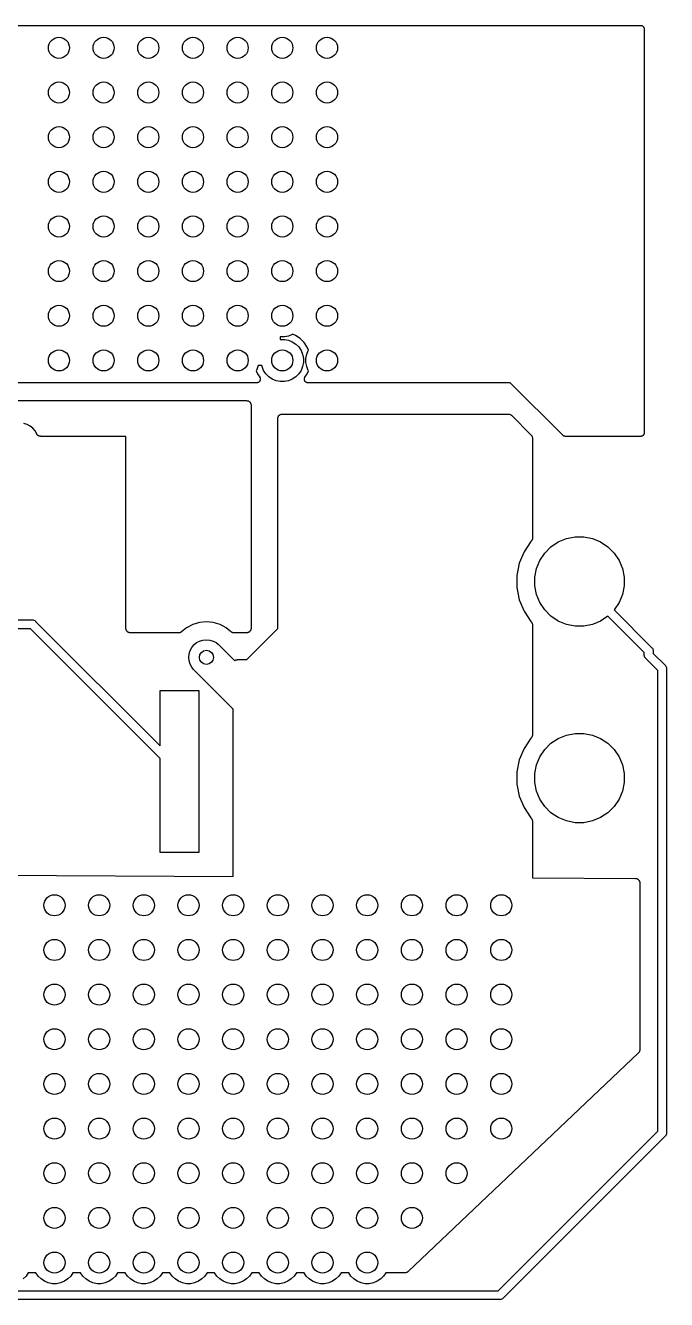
# Model space of a CAD drawing. Extents: x 3.02 to 5.79, y -2.33 to -0.9.
# Drawn here: x 3.968 to 4.685, y -2.326 to -0.9 of the extents above; entities that cross this region are included whole.
import ezdxf

# ---------------------------------------------------------------- set-up
doc = ezdxf.new("R2010")
doc.units = 0
doc.header["$MEASUREMENT"] = 0
doc.layers.add('BLACK', color=7, linetype='CONTINUOUS')

msp = doc.modelspace()

# ---------------------------------------------------------------- linework, layer by layer
at = {"layer": 'BLACK', "linetype": 'CONTINUOUS'}
for p, q in [((3.72394, -0.9), (4.65606, -0.9)), ((4.65606, -0.9), (4.65609, -0.9)), ((4.65609, -0.9), (4.65609, -0.9)), ((4.65609, -0.9), (4.65609, -0.9)), ((4.65609, -0.9), (4.65612, -0.9)), ((4.65612, -0.9), (4.65648, -0.90004)), ((4.65648, -0.90004), (4.65685, -0.90008)), ((4.65685, -0.90008), (4.65687, -0.90008)), ((4.65687, -0.90008), (4.65688, -0.90009)), ((4.65688, -0.90009), (4.65724, -0.9002)), ((4.65724, -0.9002), (4.65759, -0.90031)), ((4.65759, -0.90031), (4.6576, -0.90031)), ((4.6576, -0.90031), (4.65761, -0.90032)), ((4.65761, -0.90032), (4.65794, -0.9005)), ((4.65794, -0.9005), (4.65826, -0.90067)), ((4.65826, -0.90067), (4.65828, -0.90068)), ((4.65828, -0.90068), (4.65829, -0.90069)), ((4.65829, -0.90069), (4.65857, -0.90093)), ((4.65857, -0.90093), (4.65886, -0.90116)), ((4.65886, -0.90116), (4.65887, -0.90117)), ((4.65887, -0.90117), (4.65888, -0.90118)), ((4.65888, -0.90118), (4.65911, -0.90147)), ((4.65911, -0.90147), (4.65934, -0.90176)), ((4.65934, -0.90176), (4.65935, -0.90177)), ((4.65935, -0.90177), (4.65936, -0.90178)), ((4.65936, -0.90178), (4.65953, -0.90211)), ((4.65953, -0.90211), (4.6597, -0.90244)), ((4.6597, -0.90244), (4.65971, -0.90245)), ((4.65971, -0.90245), (4.65971, -0.90246)), ((4.65971, -0.90246), (4.65982, -0.90282)), ((4.65982, -0.90282), (4.65993, -0.90317)), ((4.65993, -0.90317), (4.65993, -0.90319)), ((4.65993, -0.90319), (4.65993, -0.9032)), ((4.65993, -0.9032), (4.65996, -0.90357)), ((4.65996, -0.90357), (4.66, -0.90394)), ((4.66, -0.90394), (4.66, -1.35606)), ((4.25267, -1.24862), (4.2526, -1.24861)), ((4.2526, -1.24861), (4.2526, -1.25139)), ((4.2526, -1.25139), (4.25267, -1.25138)), ((4.25733, -1.24862), (4.25267, -1.24862)), ((4.25267, -1.25138), (4.25733, -1.25138)), ((4.26189, -1.24771), (4.25733, -1.24862)), ((4.25733, -1.25138), (4.26189, -1.25229)), ((4.26619, -1.24593), (4.26189, -1.24771)), ((4.26189, -1.25229), (4.26619, -1.25407)), ((4.26655, -1.24569), (4.26619, -1.24593)), ((4.26619, -1.25407), (4.27006, -1.25665)), ((4.26992, -1.24709), (4.26655, -1.24569)), ((4.27508, -1.25054), (4.26992, -1.24709)), ((4.27946, -1.25492), (4.27508, -1.25054)), ((4.28291, -1.26008), (4.27946, -1.25492)), ((4.27006, -1.25665), (4.27335, -1.25994)), ((4.27335, -1.25994), (4.27593, -1.26381)), ((4.27593, -1.26381), (4.27771, -1.26811)), ((4.27771, -1.26811), (4.27862, -1.27267)), ((4.28138, -1.27267), (4.28229, -1.26811)), ((4.28229, -1.26811), (4.28407, -1.26381)), ((4.28431, -1.26345), (4.28291, -1.26008)), ((4.28407, -1.26381), (4.28431, -1.26345)), ((4.22771, -1.28189), (4.22593, -1.28619)), ((4.22799, -1.28051), (4.22771, -1.28189)), ((4.23201, -1.28051), (4.22799, -1.28051)), ((4.23229, -1.28189), (4.23201, -1.28051)), ((4.23407, -1.28619), (4.23229, -1.28189)), ((4.27771, -1.28189), (4.27593, -1.28619)), ((4.27862, -1.27733), (4.27771, -1.28189)), ((4.27862, -1.27267), (4.27862, -1.27733)), ((4.28138, -1.27733), (4.28138, -1.27267)), ((4.28229, -1.28189), (4.28138, -1.27733)), ((4.28407, -1.28619), (4.28229, -1.28189)), ((4.22593, -1.28619), (4.22569, -1.28655)), ((4.22569, -1.28655), (4.22709, -1.28992)), ((4.22709, -1.28992), (4.22973, -1.29388)), ((4.2299, -1.29793), (4.22972, -1.29826)), ((4.22973, -1.29388), (4.22975, -1.29391)), ((4.22975, -1.29391), (4.22975, -1.29391)), ((4.22975, -1.29391), (4.22975, -1.29391)), ((4.22975, -1.29391), (4.22976, -1.29392)), ((4.22976, -1.29392), (4.22994, -1.29426)), ((4.23008, -1.2976), (4.2299, -1.29793)), ((4.22994, -1.29426), (4.23011, -1.29459)), ((4.23009, -1.29759), (4.23008, -1.2976)), ((4.23008, -1.2976), (4.23008, -1.2976)), ((4.2302, -1.29722), (4.23009, -1.29759)), ((4.23011, -1.29459), (4.23011, -1.2946)), ((4.23011, -1.2946), (4.23012, -1.2946)), ((4.23012, -1.2946), (4.23022, -1.29497)), ((4.23031, -1.29687), (4.2302, -1.29722)), ((4.23022, -1.29497), (4.23033, -1.29533)), ((4.23032, -1.29685), (4.23031, -1.29686)), ((4.23031, -1.29686), (4.23031, -1.29687)), ((4.23036, -1.29647), (4.23032, -1.29685)), ((4.23033, -1.29533), (4.23033, -1.29533)), ((4.23033, -1.29533), (4.23033, -1.29534)), ((4.23033, -1.29534), (4.23036, -1.29571)), ((4.23036, -1.29571), (4.2304, -1.29609)), ((4.2304, -1.29611), (4.23036, -1.29647)), ((4.2304, -1.29609), (4.23039, -1.2961)), ((4.23039, -1.2961), (4.2304, -1.29611)), ((4.23665, -1.29006), (4.23407, -1.28619)), ((4.23994, -1.29335), (4.23665, -1.29006)), ((4.24381, -1.29593), (4.23994, -1.29335)), ((4.24811, -1.29771), (4.24381, -1.29593)), ((4.25267, -1.29862), (4.24811, -1.29771)), ((4.26189, -1.29771), (4.25733, -1.29862)), ((4.26619, -1.29593), (4.26189, -1.29771)), ((4.27006, -1.29335), (4.26619, -1.29593)), ((4.27335, -1.29006), (4.27006, -1.29335)), ((4.27593, -1.28619), (4.27335, -1.29006)), ((4.2796, -1.29604), (4.27964, -1.29566)), ((4.2796, -1.29605), (4.27961, -1.29604)), ((4.27961, -1.29604), (4.2796, -1.29604)), ((4.27964, -1.29642), (4.2796, -1.29605)), ((4.27964, -1.29566), (4.27968, -1.29529)), ((4.27967, -1.2968), (4.27964, -1.29642)), ((4.27968, -1.29681), (4.27967, -1.2968)), ((4.27968, -1.29527), (4.2798, -1.29491)), ((4.27968, -1.29528), (4.27968, -1.29527)), ((4.27968, -1.29529), (4.27968, -1.29528)), ((4.27968, -1.29682), (4.27968, -1.29681)), ((4.27978, -1.29717), (4.27968, -1.29682)), ((4.27989, -1.29754), (4.27978, -1.29717)), ((4.2798, -1.29491), (4.27991, -1.29455)), ((4.27989, -1.29755), (4.27989, -1.29754)), ((4.2799, -1.29755), (4.27989, -1.29755)), ((4.28007, -1.29789), (4.2799, -1.29755)), ((4.27991, -1.29454), (4.28009, -1.2942)), ((4.27991, -1.29455), (4.27991, -1.29454)), ((4.27991, -1.29455), (4.27991, -1.29455)), ((4.28025, -1.29822), (4.28007, -1.29789)), ((4.28009, -1.2942), (4.28027, -1.29388)), ((4.28027, -1.29388), (4.28291, -1.28992)), ((4.28291, -1.28992), (4.28431, -1.28655)), ((4.28431, -1.28655), (4.28407, -1.28619)), ((4.22646, -1.3), (3.72394, -1.3)), ((4.22684, -1.29996), (4.22646, -1.3)), ((4.22721, -1.29993), (4.22684, -1.29996)), ((4.22722, -1.29993), (4.22721, -1.29993)), ((4.22721, -1.29993), (4.22721, -1.29993)), ((4.22759, -1.29981), (4.22722, -1.29993)), ((4.22794, -1.29971), (4.22759, -1.29981)), ((4.22795, -1.29971), (4.22794, -1.29971)), ((4.22796, -1.2997), (4.22795, -1.29971)), ((4.22829, -1.29953), (4.22796, -1.2997)), ((4.22862, -1.29935), (4.22829, -1.29953)), ((4.22863, -1.29935), (4.22862, -1.29935)), ((4.22864, -1.29934), (4.22863, -1.29935)), ((4.22893, -1.29911), (4.22864, -1.29934)), ((4.22922, -1.29887), (4.22893, -1.29911)), ((4.22923, -1.29886), (4.22922, -1.29887)), ((4.22947, -1.29857), (4.22923, -1.29886)), ((4.22923, -1.29886), (4.22923, -1.29886)), ((4.22971, -1.29828), (4.22947, -1.29857)), ((4.22972, -1.29827), (4.22971, -1.29828)), ((4.22972, -1.29826), (4.22972, -1.29827)), ((4.25733, -1.29862), (4.25267, -1.29862)), ((4.28025, -1.29823), (4.28025, -1.29822)), ((4.28026, -1.29823), (4.28025, -1.29823)), ((4.2805, -1.29853), (4.28026, -1.29823)), ((4.28073, -1.29882), (4.2805, -1.29853)), ((4.28074, -1.29883), (4.28073, -1.29882)), ((4.28073, -1.29882), (4.28073, -1.29882)), ((4.28104, -1.29908), (4.28074, -1.29883)), ((4.28132, -1.29931), (4.28104, -1.29908)), ((4.28132, -1.29932), (4.28132, -1.29931)), ((4.28133, -1.29932), (4.28132, -1.29932)), ((4.28167, -1.2995), (4.28133, -1.29932)), ((4.28199, -1.29968), (4.28167, -1.2995)), ((4.282, -1.29968), (4.28199, -1.29968)), ((4.28201, -1.29969), (4.282, -1.29968)), ((4.28236, -1.2998), (4.28201, -1.29969)), ((4.28272, -1.29991), (4.28236, -1.2998)), ((4.28273, -1.29991), (4.28272, -1.29991)), ((4.28274, -1.29992), (4.28273, -1.29991)), ((4.28311, -1.29996), (4.28274, -1.29992)), ((4.28349, -1.3), (4.28311, -1.29996)), ((4.2835, -1.3), (4.28349, -1.3)), ((4.28354, -1.3), (4.2835, -1.3)), ((4.2835, -1.3), (4.2835, -1.3)), ((4.2835, -1.3), (4.2835, -1.3)), ((4.50981, -1.3), (4.28354, -1.3)), ((4.50999, -1.30002), (4.50981, -1.3)), ((4.51014, -1.30014), (4.50999, -1.30002)), ((4.56885, -1.35885), (4.51014, -1.30014)), ((3.70025, -1.32), (4.215, -1.32)), ((4.215, -1.32), (4.21503, -1.32)), ((4.21503, -1.32), (4.21503, -1.32)), ((4.21503, -1.32), (4.21504, -1.32)), ((4.21504, -1.32), (4.21507, -1.32)), ((4.21507, -1.32), (4.21554, -1.32005)), ((4.21554, -1.32005), (4.21601, -1.3201)), ((4.21601, -1.3201), (4.21602, -1.32011)), ((4.21602, -1.32011), (4.21604, -1.32011)), ((4.21604, -1.32011), (4.21649, -1.32025)), ((4.21649, -1.32025), (4.21694, -1.32039)), ((4.21694, -1.32039), (4.21695, -1.3204)), ((4.21695, -1.3204), (4.21697, -1.3204)), ((4.21697, -1.3204), (4.21738, -1.32063)), ((4.21738, -1.32063), (4.2178, -1.32085)), ((4.2178, -1.32085), (4.21781, -1.32087)), ((4.21781, -1.32087), (4.21782, -1.32087)), ((4.21782, -1.32087), (4.21818, -1.32118)), ((4.21818, -1.32118), (4.21855, -1.32148)), ((4.21855, -1.32148), (4.21856, -1.32149)), ((4.21856, -1.32149), (4.21857, -1.3215)), ((4.21857, -1.3215), (4.21887, -1.32187)), ((4.21887, -1.32187), (4.21916, -1.32223)), ((4.21916, -1.32223), (4.21917, -1.32225)), ((4.21917, -1.32225), (4.21918, -1.32226)), ((4.21918, -1.32226), (4.2194, -1.32268)), ((4.2194, -1.32268), (4.21962, -1.32309)), ((4.21962, -1.32309), (4.21963, -1.32311)), ((4.21963, -1.32311), (4.21964, -1.32313)), ((4.21964, -1.32313), (4.21977, -1.32357)), ((4.21977, -1.32357), (4.2199, -1.32403)), ((4.2199, -1.32403), (4.21991, -1.32405)), ((4.21991, -1.32405), (4.21991, -1.32406)), ((4.21991, -1.32406), (4.21995, -1.32453)), ((4.21995, -1.32453), (4.22, -1.325)), ((4.22, -1.325), (4.22, -1.575)), ((4.25, -1.33993), (4.25005, -1.33946)), ((4.25, -1.33996), (4.25, -1.33993)), ((4.25, -1.33997), (4.25, -1.33996)), ((4.25, -1.34), (4.25, -1.33997)), ((4.25, -1.33997), (4.25, -1.33997)), ((4.25, -1.57475), (4.25, -1.34)), ((4.25005, -1.33946), (4.2501, -1.33899)), ((4.2501, -1.33899), (4.25011, -1.33898)), ((4.25011, -1.33896), (4.25025, -1.33851)), ((4.25011, -1.33898), (4.25011, -1.33896)), ((4.25025, -1.33851), (4.25039, -1.33806)), ((4.25039, -1.33806), (4.2504, -1.33805)), ((4.2504, -1.33803), (4.25063, -1.33762)), ((4.2504, -1.33805), (4.2504, -1.33803)), ((4.25063, -1.33762), (4.25085, -1.3372)), ((4.25085, -1.3372), (4.25087, -1.33719)), ((4.25087, -1.33718), (4.25118, -1.33682)), ((4.25087, -1.33719), (4.25087, -1.33718)), ((4.25118, -1.33682), (4.25148, -1.33645)), ((4.25148, -1.33645), (4.25149, -1.33644)), ((4.25149, -1.33644), (4.2515, -1.33643)), ((4.2515, -1.33643), (4.25187, -1.33613)), ((4.25187, -1.33613), (4.25223, -1.33584)), ((4.25223, -1.33584), (4.25225, -1.33583)), ((4.25225, -1.33583), (4.25226, -1.33582)), ((4.25226, -1.33582), (4.25268, -1.3356)), ((4.25268, -1.3356), (4.25309, -1.33538)), ((4.25309, -1.33538), (4.25311, -1.33537)), ((4.25311, -1.33537), (4.25313, -1.33536)), ((4.25313, -1.33536), (4.25358, -1.33523)), ((4.25358, -1.33523), (4.25403, -1.3351)), ((4.25403, -1.3351), (4.25405, -1.33509)), ((4.25405, -1.33509), (4.25406, -1.33509)), ((4.25406, -1.33509), (4.25453, -1.33505)), ((4.25453, -1.33505), (4.255, -1.335)), ((4.255, -1.335), (4.50793, -1.335)), ((4.50793, -1.335), (4.50795, -1.335)), ((4.50795, -1.335), (4.50795, -1.335)), ((4.50795, -1.335), (4.50795, -1.335)), ((4.50795, -1.335), (4.508, -1.335)), ((4.508, -1.335), (4.50846, -1.33505)), ((4.50846, -1.33505), (4.50892, -1.3351)), ((4.50892, -1.3351), (4.50894, -1.33511)), ((4.50894, -1.33511), (4.50897, -1.33511)), ((4.50897, -1.33511), (4.50941, -1.33525)), ((4.50941, -1.33525), (4.50985, -1.33538)), ((4.50985, -1.33538), (4.50987, -1.3354)), ((4.50987, -1.3354), (4.5099, -1.3354)), ((4.5099, -1.3354), (4.5103, -1.33563)), ((4.5103, -1.33563), (4.51071, -1.33585)), ((4.51071, -1.33585), (4.51073, -1.33586)), ((4.51073, -1.33586), (4.51075, -1.33587)), ((4.51075, -1.33587), (4.51111, -1.33617)), ((4.51111, -1.33617), (4.51146, -1.33646)), ((4.51146, -1.33646), (4.53354, -1.35854)), ((3.96934, -1.34659), (3.96557, -1.34545)), ((3.97282, -1.34845), (3.96934, -1.34659)), ((3.97586, -1.35095), (3.97282, -1.34845)), ((3.97836, -1.35399), (3.97586, -1.35095)), ((3.98016, -1.35736), (3.97836, -1.35399)), ((3.98028, -1.35754), (3.98016, -1.35736)), ((3.98039, -1.35774), (3.98028, -1.35754)), ((3.98056, -1.35795), (3.98039, -1.35774)), ((3.9807, -1.35817), (3.98056, -1.35795)), ((3.98086, -1.35833), (3.9807, -1.35817)), ((3.981, -1.3585), (3.98086, -1.35833)), ((3.9812, -1.35867), (3.981, -1.3585)), ((3.98139, -1.35886), (3.9812, -1.35867)), ((3.98158, -1.35898), (3.98139, -1.35886)), ((3.98175, -1.35913), (3.98158, -1.35898)), ((3.98198, -1.35925), (3.98175, -1.35913)), ((3.9822, -1.3594), (3.98198, -1.35925)), ((3.98241, -1.35949), (3.9822, -1.3594)), ((3.9826, -1.3596), (3.98241, -1.35949)), ((3.98286, -1.35968), (3.9826, -1.3596)), ((3.9831, -1.35978), (3.98286, -1.35968)), ((3.98332, -1.35982), (3.9831, -1.35978)), ((3.98353, -1.35989), (3.98332, -1.35982)), ((3.9838, -1.35992), (3.98353, -1.35989)), ((3.98406, -1.35997), (3.9838, -1.35992)), ((3.98428, -1.35997), (3.98406, -1.35997)), ((3.9845, -1.36), (3.98428, -1.35997)), ((3.98457, -1.36), (3.9845, -1.36)), ((4.07975, -1.36), (3.98457, -1.36)), ((4.07998, -1.36002), (4.07975, -1.36)), ((4.08, -1.36025), (4.07998, -1.36002)), ((4.08, -1.575), (4.08, -1.36025)), ((4.53354, -1.35854), (4.53355, -1.35855)), ((4.53355, -1.35855), (4.53355, -1.35855)), ((4.53355, -1.35855), (4.53355, -1.35855)), ((4.53355, -1.35855), (4.53358, -1.35859)), ((4.53358, -1.35859), (4.53387, -1.35895)), ((4.53387, -1.35895), (4.53416, -1.3593)), ((4.53416, -1.3593), (4.53418, -1.35933)), ((4.53418, -1.35933), (4.53419, -1.35935)), ((4.53419, -1.35935), (4.53441, -1.35976)), ((4.53441, -1.35976), (4.53462, -1.36017)), ((4.53462, -1.36017), (4.53463, -1.36019)), ((4.53463, -1.36019), (4.53464, -1.36021)), ((4.53464, -1.36021), (4.53477, -1.36066)), ((4.53477, -1.36066), (4.5349, -1.3611)), ((4.5349, -1.3611), (4.53491, -1.36113)), ((4.53491, -1.36113), (4.53491, -1.36115)), ((4.53491, -1.36115), (4.53496, -1.36161)), ((4.53496, -1.36161), (4.535, -1.36207)), ((4.535, -1.36207), (4.535, -1.47393)), ((4.56913, -1.35908), (4.56885, -1.35885)), ((4.56941, -1.35931), (4.56913, -1.35908)), ((4.56942, -1.35932), (4.56941, -1.35931)), ((4.56944, -1.35933), (4.56942, -1.35932)), ((4.56976, -1.35951), (4.56944, -1.35933)), ((4.57008, -1.35968), (4.56976, -1.35951)), ((4.5701, -1.35969), (4.57008, -1.35968)), ((4.57012, -1.3597), (4.5701, -1.35969)), ((4.57047, -1.3598), (4.57012, -1.3597)), ((4.57081, -1.35991), (4.57047, -1.3598)), ((4.57083, -1.35992), (4.57081, -1.35991)), ((4.57085, -1.35992), (4.57083, -1.35992)), ((4.57121, -1.35996), (4.57085, -1.35992)), ((4.57158, -1.36), (4.57121, -1.35996)), ((4.57162, -1.36), (4.57158, -1.36)), ((4.57163, -1.36), (4.57162, -1.36)), ((4.57162, -1.36), (4.57162, -1.36)), ((4.57162, -1.36), (4.57162, -1.36)), ((4.65606, -1.36), (4.57163, -1.36)), ((4.65643, -1.35996), (4.65606, -1.36)), ((4.6568, -1.35993), (4.65643, -1.35996)), ((4.65681, -1.35993), (4.6568, -1.35993)), ((4.65683, -1.35993), (4.65681, -1.35993)), ((4.65718, -1.35982), (4.65683, -1.35993)), ((4.65754, -1.35971), (4.65718, -1.35982)), ((4.65755, -1.35971), (4.65754, -1.35971)), ((4.65756, -1.3597), (4.65755, -1.35971)), ((4.65789, -1.35953), (4.65756, -1.3597)), ((4.65822, -1.35936), (4.65789, -1.35953)), ((4.65823, -1.35935), (4.65822, -1.35936)), ((4.65824, -1.35934), (4.65823, -1.35935)), ((4.65853, -1.35911), (4.65824, -1.35934)), ((4.65882, -1.35888), (4.65853, -1.35911)), ((4.65883, -1.35887), (4.65882, -1.35888)), ((4.65884, -1.35886), (4.65883, -1.35887)), ((4.65907, -1.35857), (4.65884, -1.35886)), ((4.65931, -1.35829), (4.65907, -1.35857)), ((4.65932, -1.35828), (4.65931, -1.35829)), ((4.65933, -1.35826), (4.65932, -1.35828)), ((4.6595, -1.35794), (4.65933, -1.35826)), ((4.65968, -1.35761), (4.6595, -1.35794)), ((4.65969, -1.3576), (4.65968, -1.35761)), ((4.6598, -1.35723), (4.65969, -1.35759)), ((4.65969, -1.35759), (4.65969, -1.3576)), ((4.65991, -1.35688), (4.6598, -1.35723)), ((4.65992, -1.35687), (4.65991, -1.35688)), ((4.65996, -1.35648), (4.65992, -1.35685)), ((4.65992, -1.35685), (4.65992, -1.35687)), ((4.66, -1.35612), (4.65996, -1.35648)), ((4.66, -1.35606), (4.66, -1.35609)), ((4.66, -1.35609), (4.66, -1.35609)), ((4.66, -1.35609), (4.66, -1.35609)), ((4.66, -1.35609), (4.66, -1.35612)), ((4.53313, -1.47788), (4.52547, -1.48934)), ((4.53354, -1.47747), (4.53313, -1.47788)), ((4.53383, -1.47711), (4.53354, -1.47747)), ((4.53413, -1.47676), (4.53383, -1.47711)), ((4.53414, -1.47674), (4.53413, -1.47676)), ((4.53415, -1.47672), (4.53414, -1.47674)), ((4.53437, -1.47631), (4.53415, -1.47672)), ((4.5346, -1.4759), (4.53437, -1.47631)), ((4.53462, -1.47586), (4.5346, -1.47588)), ((4.5346, -1.47588), (4.5346, -1.4759)), ((4.53475, -1.47542), (4.53462, -1.47586)), ((4.53489, -1.47497), (4.53475, -1.47542)), ((4.5349, -1.47492), (4.53489, -1.47495)), ((4.53489, -1.47495), (4.53489, -1.47497)), ((4.53495, -1.47446), (4.5349, -1.47492)), ((4.535, -1.474), (4.53495, -1.47446)), ((4.535, -1.47393), (4.535, -1.47395)), ((4.535, -1.47395), (4.535, -1.47395)), ((4.535, -1.47395), (4.535, -1.47395)), ((4.535, -1.47395), (4.535, -1.474)), ((4.55563, -1.48366), (4.56382, -1.47819)), ((4.56382, -1.47819), (4.57292, -1.47442)), ((4.57292, -1.47442), (4.58258, -1.4725)), ((4.58258, -1.4725), (4.59242, -1.4725)), ((4.59242, -1.4725), (4.60208, -1.47442)), ((4.60208, -1.47442), (4.61118, -1.47819)), ((4.61118, -1.47819), (4.61937, -1.48366)), ((4.52547, -1.48934), (4.52019, -1.50208)), ((4.54319, -1.49882), (4.54866, -1.49063)), ((4.54866, -1.49063), (4.55563, -1.48366)), ((4.61937, -1.48366), (4.62634, -1.49063)), ((4.62634, -1.49063), (4.63181, -1.49882)), ((4.52019, -1.50208), (4.5175, -1.51561)), ((4.5375, -1.51758), (4.53942, -1.50792)), ((4.53942, -1.50792), (4.54319, -1.49882)), ((4.63181, -1.49882), (4.63558, -1.50792)), ((4.63558, -1.50792), (4.6375, -1.51758)), ((4.5175, -1.51561), (4.5175, -1.52939)), ((4.5375, -1.52742), (4.5375, -1.51758)), ((4.6375, -1.51758), (4.6375, -1.52742)), ((4.5175, -1.52939), (4.52019, -1.54292)), ((4.53942, -1.53708), (4.5375, -1.52742)), ((4.54319, -1.54618), (4.53942, -1.53708)), ((4.63558, -1.53708), (4.63181, -1.54618)), ((4.6375, -1.52742), (4.63558, -1.53708)), ((4.52019, -1.54292), (4.52547, -1.55566)), ((4.54866, -1.55437), (4.54319, -1.54618)), ((4.55563, -1.56134), (4.54866, -1.55437)), ((4.63181, -1.54618), (4.62634, -1.55437)), ((4.62634, -1.55437), (4.62634, -1.55438)), ((4.62634, -1.55438), (4.66831, -1.59635)), ((3.79646, -1.56551), (3.97496, -1.56551)), ((3.97496, -1.56551), (3.9752, -1.56549)), ((3.9752, -1.56549), (3.97544, -1.56551)), ((3.97544, -1.56551), (3.97544, -1.56551)), ((3.97544, -1.56551), (3.97616, -1.56558)), ((3.97616, -1.56558), (3.97709, -1.56586)), ((3.97709, -1.56586), (3.97794, -1.56632)), ((3.97794, -1.56632), (3.97869, -1.56694)), ((3.97869, -1.56694), (3.97885, -1.56712)), ((3.97885, -1.56712), (4.11835, -1.70662)), ((4.16222, -1.56829), (4.15474, -1.57056)), ((4.17, -1.56752), (4.16222, -1.56829)), ((4.17778, -1.56829), (4.17, -1.56752)), ((4.18526, -1.57056), (4.17778, -1.56829)), ((4.52547, -1.55566), (4.53313, -1.56712)), ((4.53313, -1.56712), (4.53354, -1.56753)), ((4.53354, -1.56753), (4.53355, -1.56754)), ((4.53355, -1.56754), (4.53355, -1.56754)), ((4.53355, -1.56754), (4.53355, -1.56754)), ((4.53355, -1.56754), (4.53358, -1.56758)), ((4.53358, -1.56758), (4.53387, -1.56794)), ((4.53387, -1.56794), (4.53416, -1.5683)), ((4.53416, -1.5683), (4.53418, -1.56832)), ((4.53418, -1.56832), (4.53419, -1.56834)), ((4.53419, -1.56834), (4.53441, -1.56875)), ((4.53441, -1.56875), (4.53462, -1.56916)), ((4.56382, -1.56681), (4.55563, -1.56134)), ((4.57292, -1.57058), (4.56382, -1.56681)), ((4.61118, -1.56681), (4.60208, -1.57058)), ((4.61937, -1.56134), (4.61118, -1.56681)), ((4.61938, -1.56134), (4.61937, -1.56134)), ((4.66008, -1.60204), (4.61938, -1.56134)), ((3.97316, -1.57535), (3.79646, -1.57535)), ((4.11835, -1.72054), (3.97316, -1.57535)), ((4.08005, -1.57547), (4.08, -1.575)), ((4.08009, -1.57594), (4.08005, -1.57547)), ((4.08009, -1.57595), (4.08009, -1.57594)), ((4.0801, -1.57597), (4.08009, -1.57595)), ((4.08023, -1.57642), (4.0801, -1.57597)), ((4.08036, -1.57687), (4.08023, -1.57642)), ((4.08037, -1.57689), (4.08036, -1.57687)), ((4.08038, -1.57691), (4.08037, -1.57689)), ((4.0806, -1.57732), (4.08038, -1.57691)), ((4.08082, -1.57774), (4.0806, -1.57732)), ((4.08083, -1.57775), (4.08082, -1.57774)), ((4.08084, -1.57777), (4.08083, -1.57775)), ((4.08113, -1.57813), (4.08084, -1.57777)), ((4.08143, -1.5785), (4.08113, -1.57813)), ((4.08144, -1.57851), (4.08143, -1.5785)), ((4.08145, -1.57852), (4.08144, -1.57851)), ((4.08182, -1.57882), (4.08145, -1.57852)), ((4.08218, -1.57913), (4.08182, -1.57882)), ((4.08219, -1.57913), (4.08218, -1.57913)), ((4.0822, -1.57915), (4.08219, -1.57913)), ((4.08262, -1.57937), (4.0822, -1.57915)), ((4.08303, -1.5796), (4.08262, -1.57937)), ((4.08305, -1.5796), (4.08303, -1.5796)), ((4.08306, -1.57961), (4.08305, -1.5796)), ((4.08351, -1.57975), (4.08306, -1.57961)), ((4.08396, -1.57989), (4.08351, -1.57975)), ((4.08398, -1.57989), (4.08396, -1.57989)), ((4.08399, -1.5799), (4.08398, -1.57989)), ((4.08446, -1.57995), (4.08399, -1.5799)), ((4.08493, -1.58), (4.08446, -1.57995)), ((4.08496, -1.58), (4.08493, -1.58)), ((4.08497, -1.58), (4.08496, -1.58)), ((4.085, -1.58), (4.08497, -1.58)), ((4.08497, -1.58), (4.08497, -1.58)), ((4.13904, -1.58), (4.085, -1.58)), ((4.13926, -1.57998), (4.13904, -1.58)), ((4.13948, -1.57998), (4.13926, -1.57998)), ((4.13974, -1.57993), (4.13948, -1.57998)), ((4.14002, -1.5799), (4.13974, -1.57993)), ((4.14022, -1.57984), (4.14002, -1.5799)), ((4.14044, -1.5798), (4.14022, -1.57984)), ((4.14069, -1.5797), (4.14044, -1.5798)), ((4.14095, -1.57962), (4.14069, -1.5797)), ((4.14114, -1.57952), (4.14095, -1.57962)), ((4.14134, -1.57944), (4.14114, -1.57952)), ((4.14157, -1.57929), (4.14134, -1.57944)), ((4.14181, -1.57916), (4.14157, -1.57929)), ((4.14198, -1.57903), (4.14181, -1.57916)), ((4.14216, -1.57891), (4.14198, -1.57903)), ((4.14222, -1.57887), (4.14216, -1.57891)), ((4.14785, -1.57425), (4.14222, -1.57887)), ((4.15474, -1.57056), (4.14785, -1.57425)), ((4.19215, -1.57425), (4.18526, -1.57056)), ((4.19668, -1.57796), (4.19215, -1.57425)), ((4.19726, -1.57854), (4.19668, -1.57796)), ((4.19761, -1.57883), (4.19726, -1.57854)), ((4.19797, -1.57913), (4.19761, -1.57883)), ((4.19799, -1.57914), (4.19797, -1.57913)), ((4.19801, -1.57915), (4.19799, -1.57914)), ((4.19842, -1.57937), (4.19801, -1.57915)), ((4.19882, -1.5796), (4.19842, -1.57937)), ((4.19885, -1.5796), (4.19882, -1.5796)), ((4.19887, -1.57962), (4.19885, -1.5796)), ((4.19931, -1.57975), (4.19887, -1.57962)), ((4.19975, -1.57989), (4.19931, -1.57975)), ((4.19978, -1.57989), (4.19975, -1.57989)), ((4.1998, -1.5799), (4.19978, -1.57989)), ((4.20026, -1.57995), (4.1998, -1.5799)), ((4.20072, -1.58), (4.20026, -1.57995)), ((4.20077, -1.58), (4.20072, -1.58)), ((4.20078, -1.58), (4.20077, -1.58)), ((4.20079, -1.58), (4.20078, -1.58)), ((4.20078, -1.58), (4.20078, -1.58)), ((4.215, -1.58), (4.20079, -1.58)), ((4.21547, -1.57995), (4.215, -1.58)), ((4.21517, -1.60983), (4.24983, -1.57517)), ((4.21594, -1.57991), (4.21547, -1.57995)), ((4.21595, -1.57991), (4.21594, -1.57991)), ((4.21597, -1.5799), (4.21595, -1.57991)), ((4.21642, -1.57977), (4.21597, -1.5799)), ((4.21687, -1.57964), (4.21642, -1.57977)), ((4.21689, -1.57963), (4.21687, -1.57964)), ((4.21691, -1.57962), (4.21689, -1.57963)), ((4.21732, -1.5794), (4.21691, -1.57962)), ((4.21774, -1.57918), (4.21732, -1.5794)), ((4.21775, -1.57917), (4.21774, -1.57918)), ((4.21777, -1.57916), (4.21775, -1.57917)), ((4.21813, -1.57887), (4.21777, -1.57916)), ((4.2185, -1.57857), (4.21813, -1.57887)), ((4.21851, -1.57856), (4.2185, -1.57857)), ((4.21852, -1.57855), (4.21851, -1.57856)), ((4.21882, -1.57818), (4.21852, -1.57855)), ((4.21913, -1.57782), (4.21882, -1.57818)), ((4.21915, -1.5778), (4.21913, -1.57781)), ((4.21913, -1.57781), (4.21913, -1.57782)), ((4.21937, -1.57738), (4.21915, -1.5778)), ((4.2196, -1.57697), (4.21937, -1.57738)), ((4.21961, -1.57694), (4.2196, -1.57695)), ((4.2196, -1.57695), (4.2196, -1.57697)), ((4.21975, -1.57649), (4.21961, -1.57694)), ((4.21989, -1.57604), (4.21975, -1.57649)), ((4.2199, -1.57601), (4.21989, -1.57602)), ((4.21989, -1.57602), (4.21989, -1.57604)), ((4.21995, -1.57554), (4.2199, -1.57601)), ((4.22, -1.57507), (4.21995, -1.57554)), ((4.22, -1.575), (4.22, -1.57503)), ((4.22, -1.57503), (4.22, -1.57503)), ((4.22, -1.57503), (4.22, -1.57504)), ((4.22, -1.57504), (4.22, -1.57507)), ((4.24983, -1.57517), (4.24998, -1.57499)), ((4.24998, -1.57499), (4.25, -1.57475)), ((4.53462, -1.56916), (4.53463, -1.56919)), ((4.53463, -1.56919), (4.53464, -1.56921)), ((4.53464, -1.56921), (4.53477, -1.56965)), ((4.53477, -1.56965), (4.5349, -1.57009)), ((4.5349, -1.57009), (4.53491, -1.57012)), ((4.53491, -1.57012), (4.53491, -1.57015)), ((4.53491, -1.57015), (4.53496, -1.57061)), ((4.53496, -1.57061), (4.535, -1.57107)), ((4.535, -1.57107), (4.535, -1.69393)), ((4.58258, -1.5725), (4.57292, -1.57058)), ((4.59242, -1.5725), (4.58258, -1.5725)), ((4.60208, -1.57058), (4.59242, -1.5725)), ((4.15173, -1.59983), (4.15355, -1.59641)), ((4.15355, -1.59641), (4.15601, -1.59341)), ((4.15601, -1.59341), (4.15901, -1.59095)), ((4.15901, -1.59095), (4.16243, -1.58913)), ((4.16243, -1.58913), (4.16614, -1.588)), ((4.16614, -1.588), (4.17, -1.58762)), ((4.17, -1.58762), (4.17386, -1.588)), ((4.17386, -1.588), (4.17757, -1.58913)), ((4.17757, -1.58913), (4.18099, -1.59095)), ((4.18099, -1.59095), (4.18324, -1.5928)), ((4.18324, -1.5928), (4.2017, -1.61127)), ((4.66831, -1.59635), (4.6685, -1.5965)), ((4.6685, -1.5965), (4.66865, -1.59669)), ((4.66865, -1.59669), (4.66865, -1.59669)), ((4.66865, -1.59669), (4.66889, -1.59699)), ((4.66889, -1.59699), (4.66911, -1.59725)), ((4.66911, -1.59725), (4.66957, -1.59811)), ((4.15022, -1.6074), (4.1506, -1.60354)), ((4.1506, -1.61126), (4.15022, -1.6074)), ((4.1506, -1.60354), (4.15173, -1.59983)), ((4.15173, -1.61497), (4.1506, -1.61126)), ((4.2017, -1.61127), (4.20187, -1.61113)), ((4.20187, -1.61113), (4.20223, -1.61084)), ((4.20223, -1.61084), (4.20225, -1.61083)), ((4.20225, -1.61083), (4.20226, -1.61082)), ((4.20226, -1.61082), (4.20268, -1.6106)), ((4.20268, -1.6106), (4.20309, -1.61038)), ((4.20309, -1.61038), (4.20311, -1.61037)), ((4.20311, -1.61037), (4.20313, -1.61036)), ((4.20313, -1.61036), (4.20358, -1.61023)), ((4.20358, -1.61023), (4.20403, -1.6101)), ((4.20403, -1.6101), (4.20405, -1.61009)), ((4.20405, -1.61009), (4.20406, -1.61009)), ((4.20406, -1.61009), (4.20453, -1.61005)), ((4.20453, -1.61005), (4.205, -1.61)), ((4.205, -1.61), (4.21475, -1.61)), ((4.21475, -1.61), (4.21499, -1.60998)), ((4.21499, -1.60998), (4.21517, -1.60983)), ((4.66005, -1.605), (4.66008, -1.60476)), ((4.66015, -1.60596), (4.66005, -1.605)), ((4.66008, -1.60476), (4.66008, -1.60204)), ((4.66043, -1.60689), (4.66015, -1.60596)), ((4.66089, -1.60775), (4.66043, -1.60689)), ((4.6612, -1.60813), (4.66089, -1.60775)), ((4.6615, -1.6085), (4.6612, -1.60813)), ((4.66169, -1.60865), (4.6615, -1.6085)), ((4.67508, -1.62204), (4.66169, -1.60865)), ((4.66957, -1.59811), (4.66985, -1.59904)), ((4.66985, -1.59904), (4.66992, -1.59976)), ((4.66992, -1.59976), (4.66992, -1.59976)), ((4.66992, -1.59976), (4.66995, -1.6)), ((4.66995, -1.6), (4.66992, -1.60024)), ((4.66992, -1.60024), (4.66992, -1.60296)), ((4.66992, -1.60296), (4.68331, -1.61635)), ((4.15355, -1.61839), (4.15173, -1.61497)), ((4.1554, -1.62064), (4.15355, -1.61839)), ((4.2, -1.66524), (4.1554, -1.62064)), ((4.67508, -2.13796), (4.67508, -1.62204)), ((4.68331, -1.61635), (4.6835, -1.6165)), ((4.6835, -1.6165), (4.68365, -1.61669)), ((4.68365, -1.61669), (4.68365, -1.61669)), ((4.68365, -1.61669), (4.6839, -1.61699)), ((4.6839, -1.61699), (4.68411, -1.61725)), ((4.68411, -1.61725), (4.68457, -1.61811)), ((4.68457, -1.61811), (4.68485, -1.61904)), ((4.68485, -1.61904), (4.68492, -1.61976)), ((4.68492, -1.61976), (4.68492, -1.61976)), ((4.68492, -1.61976), (4.68494, -1.62)), ((4.68494, -1.62), (4.68492, -1.62024)), ((4.68492, -1.62024), (4.68492, -2.13976)), ((4.11835, -1.70662), (4.11835, -1.64469)), ((4.11835, -1.64469), (4.16165, -1.64469)), ((4.16165, -1.64469), (4.16165, -1.82579)), ((4.2, -1.85262), (4.2, -1.66524)), ((4.53383, -1.69711), (4.53354, -1.69747)), ((4.53413, -1.69676), (4.53383, -1.69711)), ((4.53414, -1.69674), (4.53413, -1.69676)), ((4.53415, -1.69672), (4.53414, -1.69674)), ((4.53437, -1.69631), (4.53415, -1.69672)), ((4.5346, -1.6959), (4.53437, -1.69631)), ((4.53462, -1.69586), (4.5346, -1.69588)), ((4.5346, -1.69588), (4.5346, -1.6959)), ((4.53475, -1.69542), (4.53462, -1.69586)), ((4.53489, -1.69497), (4.53475, -1.69542)), ((4.5349, -1.69492), (4.53489, -1.69495)), ((4.53489, -1.69495), (4.53489, -1.69497)), ((4.53495, -1.69446), (4.5349, -1.69492)), ((4.535, -1.694), (4.53495, -1.69446)), ((4.535, -1.69393), (4.535, -1.69395)), ((4.535, -1.69395), (4.535, -1.69395)), ((4.535, -1.69395), (4.535, -1.69395)), ((4.535, -1.69395), (4.535, -1.694)), ((4.56382, -1.69819), (4.57292, -1.69442)), ((4.57292, -1.69442), (4.58258, -1.6925)), ((4.58258, -1.6925), (4.59242, -1.6925)), ((4.59242, -1.6925), (4.60208, -1.69442)), ((4.60208, -1.69442), (4.61118, -1.69819)), ((4.52547, -1.70934), (4.52019, -1.72208)), ((4.53313, -1.69788), (4.52547, -1.70934)), ((4.53354, -1.69747), (4.53313, -1.69788)), ((4.54319, -1.71882), (4.54866, -1.71063)), ((4.54866, -1.71063), (4.55563, -1.70366)), ((4.55563, -1.70366), (4.56382, -1.69819)), ((4.61118, -1.69819), (4.61937, -1.70366)), ((4.61937, -1.70366), (4.62634, -1.71063)), ((4.62634, -1.71063), (4.63181, -1.71882)), ((4.11835, -1.82579), (4.11835, -1.72054)), ((4.52019, -1.72208), (4.5175, -1.73561)), ((4.53942, -1.72792), (4.54319, -1.71882)), ((4.63181, -1.71882), (4.63558, -1.72792)), ((4.5175, -1.73561), (4.5175, -1.74939)), ((4.5375, -1.73758), (4.53942, -1.72792)), ((4.5375, -1.74742), (4.5375, -1.73758)), ((4.63558, -1.72792), (4.6375, -1.73758)), ((4.6375, -1.73758), (4.6375, -1.74742)), ((4.5175, -1.74939), (4.52019, -1.76292)), ((4.53942, -1.75708), (4.5375, -1.74742)), ((4.6375, -1.74742), (4.63558, -1.75708)), ((4.52019, -1.76292), (4.52547, -1.77566)), ((4.54319, -1.76618), (4.53942, -1.75708)), ((4.54866, -1.77437), (4.54319, -1.76618)), ((4.63181, -1.76618), (4.62634, -1.77437)), ((4.63558, -1.75708), (4.63181, -1.76618)), ((4.52547, -1.77566), (4.53313, -1.78712)), ((4.55563, -1.78134), (4.54866, -1.77437)), ((4.56382, -1.78681), (4.55563, -1.78134)), ((4.61937, -1.78134), (4.61118, -1.78681)), ((4.62634, -1.77437), (4.61937, -1.78134)), ((4.53313, -1.78712), (4.53354, -1.78753)), ((4.53354, -1.78753), (4.53355, -1.78754)), ((4.53355, -1.78754), (4.53355, -1.78754)), ((4.53355, -1.78754), (4.53355, -1.78754)), ((4.53355, -1.78754), (4.53358, -1.78758)), ((4.53358, -1.78758), (4.53387, -1.78794)), ((4.53387, -1.78794), (4.53416, -1.7883)), ((4.53416, -1.7883), (4.53418, -1.78832)), ((4.53418, -1.78832), (4.53419, -1.78834)), ((4.53419, -1.78834), (4.53441, -1.78875)), ((4.53441, -1.78875), (4.53462, -1.78916)), ((4.53462, -1.78916), (4.53463, -1.78919)), ((4.53463, -1.78919), (4.53464, -1.78921)), ((4.53464, -1.78921), (4.53477, -1.78965)), ((4.53477, -1.78965), (4.5349, -1.79009)), ((4.5349, -1.79009), (4.53491, -1.79012)), ((4.53491, -1.79012), (4.53491, -1.79015)), ((4.53491, -1.79015), (4.53496, -1.79061)), ((4.53496, -1.79061), (4.535, -1.79107)), ((4.535, -1.79107), (4.535, -1.85428)), ((4.57292, -1.79058), (4.56382, -1.78681)), ((4.58258, -1.7925), (4.57292, -1.79058)), ((4.59242, -1.7925), (4.58258, -1.7925)), ((4.60208, -1.79058), (4.59242, -1.7925)), ((4.61118, -1.78681), (4.60208, -1.79058)), ((4.16165, -1.82579), (4.11835, -1.82579)), ((3.80178, -1.85065), (4.2, -1.85262)), ((4.535, -1.85428), (4.6501, -1.85485)), ((4.6501, -1.85485), (4.65011, -1.85485)), ((4.65011, -1.85485), (4.65011, -1.85485)), ((4.65011, -1.85485), (4.65011, -1.85485)), ((4.65011, -1.85485), (4.65017, -1.85485)), ((4.65017, -1.85485), (4.65063, -1.85491)), ((4.65063, -1.85491), (4.65108, -1.85495)), ((4.65108, -1.85495), (4.65111, -1.85496)), ((4.65111, -1.85496), (4.65114, -1.85497)), ((4.65114, -1.85497), (4.65158, -1.85511)), ((4.65158, -1.85511), (4.65202, -1.85524)), ((4.65202, -1.85524), (4.65204, -1.85526)), ((4.65204, -1.85526), (4.65207, -1.85527)), ((4.65207, -1.85527), (4.65247, -1.85549)), ((4.65247, -1.85549), (4.65287, -1.85571)), ((4.65287, -1.85571), (4.6529, -1.85573)), ((4.6529, -1.85573), (4.65292, -1.85574)), ((4.65292, -1.85574), (4.65327, -1.85604)), ((4.65327, -1.85604), (4.65363, -1.85633)), ((4.65363, -1.85633), (4.65365, -1.85635)), ((4.65365, -1.85635), (4.65367, -1.85637)), ((4.65367, -1.85637), (4.65395, -1.85673)), ((4.65395, -1.85673), (4.65424, -1.85708)), ((4.65424, -1.85708), (4.65426, -1.85711)), ((4.65426, -1.85711), (4.65428, -1.85713)), ((4.65428, -1.85713), (4.65449, -1.85754)), ((4.65449, -1.85754), (4.6547, -1.85795)), ((4.6547, -1.85795), (4.65471, -1.85798)), ((4.65471, -1.85798), (4.65472, -1.858)), ((4.65472, -1.858), (4.65485, -1.85844)), ((4.65485, -1.85844), (4.65498, -1.85888)), ((4.65498, -1.85888), (4.65499, -1.85891)), ((4.65499, -1.85891), (4.65499, -1.85894)), ((4.65499, -1.85894), (4.65503, -1.85939)), ((4.65503, -1.85939), (4.65508, -1.85985)), ((4.65508, -1.85985), (4.65508, -2.04653)), ((4.65352, -2.05015), (4.39566, -2.29512)), ((4.65355, -2.05012), (4.65352, -2.05015)), ((4.65358, -2.0501), (4.65355, -2.05012)), ((4.65387, -2.04976), (4.65358, -2.0501)), ((4.65416, -2.04942), (4.65387, -2.04976)), ((4.65418, -2.04938), (4.65416, -2.04942)), ((4.6542, -2.04935), (4.65418, -2.04938)), ((4.65442, -2.04896), (4.6542, -2.04935)), ((4.65464, -2.04857), (4.65442, -2.04896)), ((4.65466, -2.04853), (4.65464, -2.04857)), ((4.65467, -2.0485), (4.65466, -2.04853)), ((4.65481, -2.04807), (4.65467, -2.0485)), ((4.65495, -2.04764), (4.65481, -2.04807)), ((4.65496, -2.0476), (4.65495, -2.04764)), ((4.65497, -2.04757), (4.65496, -2.0476)), ((4.65502, -2.04712), (4.65497, -2.04757)), ((4.65508, -2.04667), (4.65502, -2.04712)), ((4.65508, -2.0466), (4.65507, -2.04664)), ((4.65507, -2.04664), (4.65508, -2.04667)), ((4.65508, -2.04653), (4.65508, -2.0466)), ((4.49654, -2.3165), (4.67508, -2.13796)), ((4.68331, -2.14365), (4.50223, -2.32473)), ((4.6835, -2.1435), (4.68331, -2.14365)), ((4.68365, -2.14331), (4.6835, -2.1435)), ((4.68411, -2.14275), (4.68365, -2.14331)), ((4.68365, -2.14331), (4.68365, -2.14331)), ((4.68457, -2.14189), (4.68411, -2.14275)), ((4.68485, -2.14096), (4.68457, -2.14189)), ((4.68492, -2.14024), (4.68485, -2.14096)), ((4.68492, -2.13976), (4.68494, -2.14)), ((4.68494, -2.14), (4.68492, -2.14024)), ((4.68492, -2.14024), (4.68492, -2.14024)), ((4.39301, -2.29643), (4.39261, -2.29646)), ((4.3931, -2.29641), (4.39301, -2.29643)), ((4.39319, -2.2964), (4.3931, -2.29641)), ((4.39357, -2.29629), (4.39319, -2.2964)), ((4.39396, -2.29618), (4.39357, -2.29629)), ((4.39404, -2.29615), (4.39396, -2.29618)), ((4.39412, -2.29612), (4.39404, -2.29615)), ((4.39448, -2.29593), (4.39412, -2.29612)), ((4.39483, -2.29576), (4.39448, -2.29593)), ((4.39491, -2.2957), (4.39483, -2.29576)), ((4.39499, -2.29566), (4.39491, -2.2957)), ((4.39529, -2.29541), (4.39499, -2.29566)), ((4.39561, -2.29517), (4.39529, -2.29541)), ((4.39566, -2.29512), (4.39561, -2.29517)), ((3.96835, -2.30006), (3.96506, -2.30335)), ((3.97073, -2.2965), (3.96835, -2.30006)), ((3.97927, -2.2965), (3.97073, -2.2965)), ((3.98165, -2.30006), (3.97927, -2.2965)), ((3.98494, -2.30335), (3.98165, -2.30006)), ((3.98881, -2.30593), (3.98494, -2.30335)), ((3.99311, -2.30771), (3.98881, -2.30593)), ((3.99767, -2.30862), (3.99311, -2.30771)), ((4.00233, -2.30862), (3.99767, -2.30862)), ((4.00689, -2.30771), (4.00233, -2.30862)), ((4.01119, -2.30593), (4.00689, -2.30771)), ((4.01506, -2.30335), (4.01119, -2.30593)), ((4.01835, -2.30006), (4.01506, -2.30335)), ((4.02073, -2.2965), (4.01835, -2.30006)), ((4.02927, -2.2965), (4.02073, -2.2965)), ((4.03165, -2.30006), (4.02927, -2.2965)), ((4.03494, -2.30335), (4.03165, -2.30006)), ((4.03881, -2.30593), (4.03494, -2.30335)), ((4.04311, -2.30771), (4.03881, -2.30593)), ((4.04767, -2.30862), (4.04311, -2.30771)), ((4.05233, -2.30862), (4.04767, -2.30862)), ((4.05689, -2.30771), (4.05233, -2.30862)), ((4.06119, -2.30593), (4.05689, -2.30771)), ((4.06506, -2.30335), (4.06119, -2.30593)), ((4.06835, -2.30006), (4.06506, -2.30335)), ((4.07073, -2.2965), (4.06835, -2.30006)), ((4.07927, -2.2965), (4.07073, -2.2965)), ((4.08165, -2.30006), (4.07927, -2.2965)), ((4.08494, -2.30335), (4.08165, -2.30006)), ((4.08881, -2.30593), (4.08494, -2.30335)), ((4.09311, -2.30771), (4.08881, -2.30593)), ((4.09767, -2.30862), (4.09311, -2.30771)), ((4.10233, -2.30862), (4.09767, -2.30862)), ((4.10689, -2.30771), (4.10233, -2.30862)), ((4.11119, -2.30593), (4.10689, -2.30771)), ((4.11506, -2.30335), (4.11119, -2.30593)), ((4.11835, -2.30006), (4.11506, -2.30335)), ((4.12073, -2.2965), (4.11835, -2.30006)), ((4.12927, -2.2965), (4.12073, -2.2965)), ((4.13165, -2.30006), (4.12927, -2.2965)), ((4.13494, -2.30335), (4.13165, -2.30006)), ((4.13881, -2.30593), (4.13494, -2.30335)), ((4.14311, -2.30771), (4.13881, -2.30593)), ((4.14767, -2.30862), (4.14311, -2.30771)), ((4.15233, -2.30862), (4.14767, -2.30862)), ((4.15689, -2.30771), (4.15233, -2.30862)), ((4.16119, -2.30593), (4.15689, -2.30771)), ((4.16506, -2.30335), (4.16119, -2.30593)), ((4.16835, -2.30006), (4.16506, -2.30335)), ((4.17073, -2.2965), (4.16835, -2.30006)), ((4.17927, -2.2965), (4.17073, -2.2965)), ((4.18165, -2.30006), (4.17927, -2.2965)), ((4.18494, -2.30335), (4.18165, -2.30006)), ((4.18881, -2.30593), (4.18494, -2.30335)), ((4.19311, -2.30771), (4.18881, -2.30593)), ((4.19767, -2.30862), (4.19311, -2.30771)), ((4.20233, -2.30862), (4.19767, -2.30862)), ((4.20689, -2.30771), (4.20233, -2.30862)), ((4.21119, -2.30593), (4.20689, -2.30771)), ((4.21506, -2.30335), (4.21119, -2.30593)), ((4.21835, -2.30006), (4.21506, -2.30335)), ((4.22073, -2.2965), (4.21835, -2.30006)), ((4.22927, -2.2965), (4.22073, -2.2965)), ((4.23165, -2.30006), (4.22927, -2.2965)), ((4.23494, -2.30335), (4.23165, -2.30006)), ((4.23881, -2.30593), (4.23494, -2.30335)), ((4.24311, -2.30771), (4.23881, -2.30593)), ((4.24767, -2.30862), (4.24311, -2.30771)), ((4.25233, -2.30862), (4.24767, -2.30862)), ((4.25689, -2.30771), (4.25233, -2.30862)), ((4.26119, -2.30593), (4.25689, -2.30771)), ((4.26506, -2.30335), (4.26119, -2.30593)), ((4.26835, -2.30006), (4.26506, -2.30335)), ((4.27073, -2.2965), (4.26835, -2.30006)), ((4.27927, -2.2965), (4.27073, -2.2965)), ((4.28165, -2.30006), (4.27927, -2.2965)), ((4.28494, -2.30335), (4.28165, -2.30006)), ((4.28881, -2.30593), (4.28494, -2.30335)), ((4.29311, -2.30771), (4.28881, -2.30593)), ((4.29767, -2.30862), (4.29311, -2.30771)), ((4.30233, -2.30862), (4.29767, -2.30862)), ((4.30689, -2.30771), (4.30233, -2.30862)), ((4.31119, -2.30593), (4.30689, -2.30771)), ((4.31506, -2.30335), (4.31119, -2.30593)), ((4.31835, -2.30006), (4.31506, -2.30335)), ((4.32073, -2.2965), (4.31835, -2.30006)), ((4.32927, -2.2965), (4.32073, -2.2965)), ((4.33165, -2.30006), (4.32927, -2.2965)), ((4.33494, -2.30335), (4.33165, -2.30006)), ((4.33881, -2.30593), (4.33494, -2.30335)), ((4.34311, -2.30771), (4.33881, -2.30593)), ((4.34767, -2.30862), (4.34311, -2.30771)), ((4.35233, -2.30862), (4.34767, -2.30862)), ((4.35689, -2.30771), (4.35233, -2.30862)), ((4.36119, -2.30593), (4.35689, -2.30771)), ((4.36506, -2.30335), (4.36119, -2.30593)), ((4.36835, -2.30006), (4.36506, -2.30335)), ((4.37073, -2.2965), (4.36835, -2.30006)), ((4.39222, -2.2965), (4.37073, -2.2965)), ((4.39261, -2.29646), (4.39222, -2.2965)), ((3.68456, -2.3165), (4.49654, -2.3165)), ((4.50208, -2.32491), (4.50133, -2.32553)), ((4.50223, -2.32473), (4.50208, -2.32491)), ((4.49834, -2.32634), (3.68276, -2.32634)), ((4.49858, -2.32636), (4.49834, -2.32634)), ((4.49882, -2.32634), (4.49858, -2.32636)), ((4.49955, -2.32627), (4.49882, -2.32634)), ((4.49882, -2.32634), (4.49882, -2.32634)), ((4.50048, -2.32599), (4.49955, -2.32627)), ((4.50133, -2.32553), (4.50048, -2.32599))]:
    msp.add_line(p, q, dxfattribs=at)
at = {"layer": 'BLACK'}
for centre, radius in [((4.005, -0.925), 0.01181), ((4.055, -0.925), 0.01181), ((4.105, -0.925), 0.01181), ((4.155, -0.925), 0.01181), ((4.205, -0.925), 0.01181), ((4.255, -0.925), 0.01181), ((4.305, -0.925), 0.01181), ((4.005, -0.975), 0.01181), ((4.055, -0.975), 0.01181), ((4.105, -0.975), 0.01181), ((4.155, -0.975), 0.01181), ((4.205, -0.975), 0.01181), ((4.255, -0.975), 0.01181), ((4.305, -0.975), 0.01181), ((4.005, -1.025), 0.01181), ((4.055, -1.025), 0.01181), ((4.105, -1.025), 0.01181), ((4.155, -1.025), 0.01181), ((4.205, -1.025), 0.01181), ((4.255, -1.025), 0.01181), ((4.305, -1.025), 0.01181), ((4.005, -1.075), 0.01181), ((4.055, -1.075), 0.01181), ((4.105, -1.075), 0.01181), ((4.155, -1.075), 0.01181), ((4.205, -1.075), 0.01181), ((4.255, -1.075), 0.01181), ((4.305, -1.075), 0.01181), ((4.005, -1.125), 0.01181), ((4.055, -1.125), 0.01181), ((4.105, -1.125), 0.01181), ((4.155, -1.125), 0.01181), ((4.205, -1.125), 0.01181), ((4.255, -1.125), 0.01181), ((4.305, -1.125), 0.01181), ((4.005, -1.175), 0.01181), ((4.055, -1.175), 0.01181), ((4.105, -1.175), 0.01181), ((4.155, -1.175), 0.01181), ((4.205, -1.175), 0.01181), ((4.255, -1.175), 0.01181), ((4.305, -1.175), 0.01181), ((4.005, -1.225), 0.01181), ((4.055, -1.225), 0.01181), ((4.105, -1.225), 0.01181), ((4.155, -1.225), 0.01181), ((4.205, -1.225), 0.01181), ((4.255, -1.225), 0.01181), ((4.305, -1.225), 0.01181), ((4.005, -1.275), 0.01181), ((4.055, -1.275), 0.01181), ((4.105, -1.275), 0.01181), ((4.155, -1.275), 0.01181), ((4.205, -1.275), 0.01181), ((4.255, -1.275), 0.01181), ((4.305, -1.275), 0.01181), ((4.17, -1.6074), 0.00787), ((4, -1.885), 0.01181), ((4.05, -1.885), 0.01181), ((4.1, -1.885), 0.01181), ((4.1, -1.885), 0.01181), ((4.15, -1.885), 0.01181), ((4.2, -1.885), 0.01181), ((4.25, -1.885), 0.01181), ((4.3, -1.885), 0.01181), ((4.35, -1.885), 0.01181), ((4.4, -1.885), 0.01181), ((4.45, -1.885), 0.01181), ((4.5, -1.885), 0.01181), ((4, -1.935), 0.01181), ((4.05, -1.935), 0.01181), ((4.1, -1.935), 0.01181), ((4.1, -1.935), 0.01181), ((4.15, -1.935), 0.01181), ((4.2, -1.935), 0.01181), ((4.25, -1.935), 0.01181), ((4.3, -1.935), 0.01181), ((4.35, -1.935), 0.01181), ((4.4, -1.935), 0.01181), ((4.45, -1.935), 0.01181), ((4.5, -1.935), 0.01181), ((4, -1.985), 0.01181), ((4.05, -1.985), 0.01181), ((4.1, -1.985), 0.01181), ((4.1, -1.985), 0.01181), ((4.15, -1.985), 0.01181), ((4.2, -1.985), 0.01181), ((4.25, -1.985), 0.01181), ((4.3, -1.985), 0.01181), ((4.35, -1.985), 0.01181), ((4.4, -1.985), 0.01181), ((4.45, -1.985), 0.01181), ((4.5, -1.985), 0.01181), ((4, -2.035), 0.01181), ((4.05, -2.035), 0.01181), ((4.1, -2.035), 0.01181), ((4.1, -2.035), 0.01181), ((4.15, -2.035), 0.01181), ((4.2, -2.035), 0.01181), ((4.25, -2.035), 0.01181), ((4.3, -2.035), 0.01181), ((4.35, -2.035), 0.01181), ((4.4, -2.035), 0.01181), ((4.45, -2.035), 0.01181), ((4.5, -2.035), 0.01181), ((4, -2.085), 0.01181), ((4.05, -2.085), 0.01181), ((4.1, -2.085), 0.01181), ((4.1, -2.085), 0.01181), ((4.15, -2.085), 0.01181), ((4.2, -2.085), 0.01181), ((4.25, -2.085), 0.01181), ((4.3, -2.085), 0.01181), ((4.35, -2.085), 0.01181), ((4.4, -2.085), 0.01181), ((4.45, -2.085), 0.01181), ((4.5, -2.085), 0.01181), ((4, -2.135), 0.01181), ((4.05, -2.135), 0.01181), ((4.1, -2.135), 0.01181), ((4.1, -2.135), 0.01181), ((4.15, -2.135), 0.01181), ((4.2, -2.135), 0.01181), ((4.25, -2.135), 0.01181), ((4.3, -2.135), 0.01181), ((4.35, -2.135), 0.01181), ((4.4, -2.135), 0.01181), ((4.45, -2.135), 0.01181), ((4.5, -2.135), 0.01181), ((4, -2.185), 0.01181), ((4.05, -2.185), 0.01181), ((4.1, -2.185), 0.01181), ((4.1, -2.185), 0.01181), ((4.15, -2.185), 0.01181), ((4.2, -2.185), 0.01181), ((4.25, -2.185), 0.01181), ((4.3, -2.185), 0.01181), ((4.35, -2.185), 0.01181), ((4.4, -2.185), 0.01181), ((4.45, -2.185), 0.01181), ((4, -2.235), 0.01181), ((4.05, -2.235), 0.01181), ((4.1, -2.235), 0.01181), ((4.1, -2.235), 0.01181), ((4.15, -2.235), 0.01181), ((4.2, -2.235), 0.01181), ((4.25, -2.235), 0.01181), ((4.3, -2.235), 0.01181), ((4.35, -2.235), 0.01181), ((4.4, -2.235), 0.01181), ((4, -2.285), 0.01181), ((4.05, -2.285), 0.01181), ((4.1, -2.285), 0.01181), ((4.1, -2.285), 0.01181), ((4.15, -2.285), 0.01181), ((4.2, -2.285), 0.01181), ((4.25, -2.285), 0.01181), ((4.3, -2.285), 0.01181), ((4.35, -2.285), 0.01181)]:
    msp.add_circle(centre, radius, dxfattribs=at)

doc.saveas('drawing.dxf')
